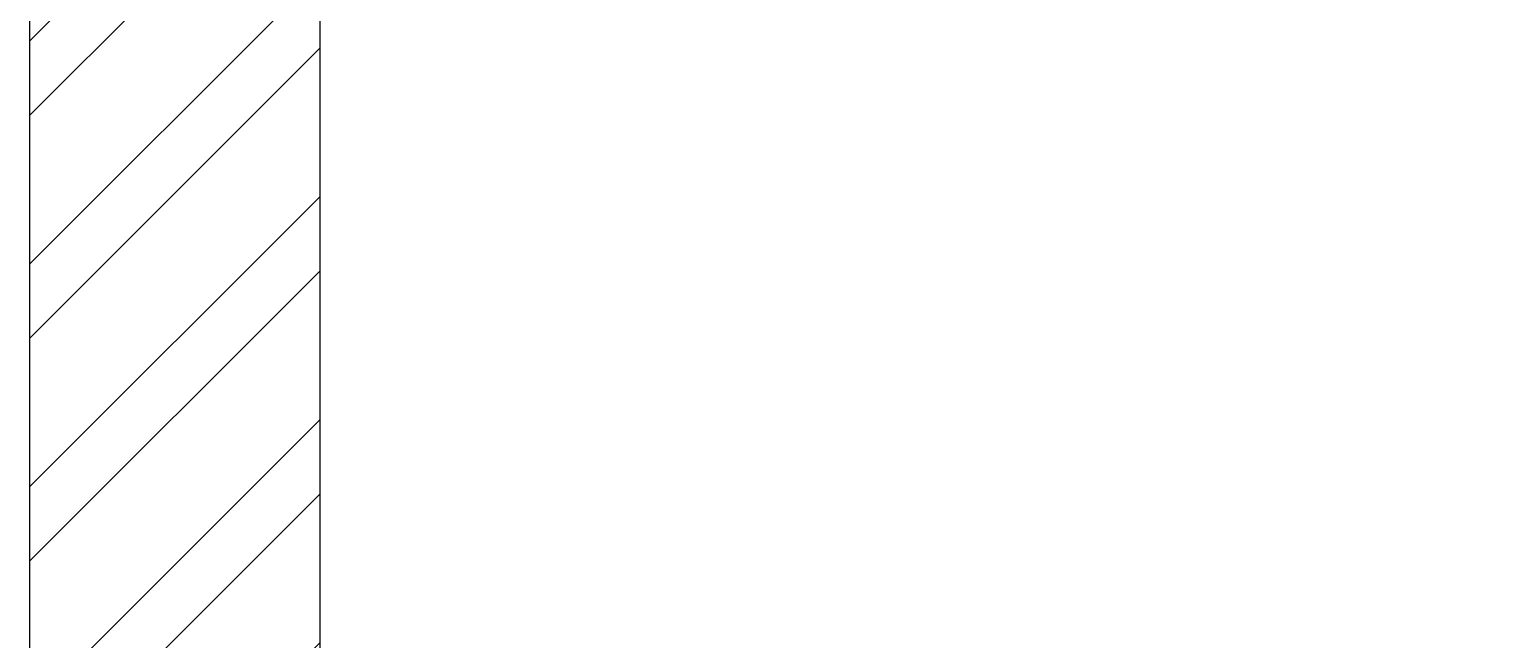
# Model space of a CAD drawing. Header units: feet. Extents: x 6593915 to 6601502, y -5290425 to -5274384.
# Drawn here: x 6593915 to 6595086, y -5278371 to -5277888 of the extents above; entities that cross this region are included whole.
import ezdxf

# ---------------------------------------------------------------- set-up
doc = ezdxf.new("R2010")
doc.units = ezdxf.units.FT
doc.header["$LTSCALE"] = 33
doc.header["$MEASUREMENT"] = 0
doc.layers.add('A-WALL', color=1, linetype='Continuous')
doc.layers.add('LENS-DIM', color=252, linetype='Continuous', lineweight=5)
doc.layers.add('LN-HATCH', color=251, linetype='Continuous', lineweight=0)

# ---------------------------------------------------------------- blocks, each defined once
blk = doc.blocks.new('A$C637765b9')
at = {"layer": 'LN-HATCH'}
h = blk.add_hatch(dxfattribs=at)
h.set_pattern_fill('ANSI32', color=256, scale=333, angle=180)
h.set_pattern_definition([(225, (-6861765.750480765, 5279360.118186063), (88.29995930067012, -88.29995930067015), []), (225, (-6861824.617120199, 5279360.118186063), (88.29995930067012, -88.29995930067015), [])])
h.paths.add_polyline_path([(2735.262620315887, -10118.32724803965), (2735.262620315887, -9968.327248039655), (1380.262620315887, -9968.327248039655), (1380.262620315887, -10118.32724803965)], flags=17)
h.paths.add_polyline_path([(5527.262620315887, 3551.672751960345), (5527.262620315887, 1399.672751960344), (4980.262620315887, 1399.672751960344), (4980.262620315887, 1249.672751960344), (5527.262620315887, 1249.672751960344), (5527.262620315887, -1616.327248039655), (5477.262620315887, -1616.327248039655), (5477.262620315887, -2096.327248039655), (5527.262620315887, -2096.327248039655), (5527.262620315887, -9949.327248039655), (5147.262620315887, -9949.327248039655), (5147.262620315887, -10118.32724803779), (5807.262620315887, -10118.32724803779), (5807.262620315887, -1896.327248039655), (5807.262620315887, 4975.672751960344), (-1779.737379684113, 4975.672751960344), (-1779.737379684113, -10118.32724803965), (-1324.737379684113, -10118.32724803965), (-1324.737379684113, -9968.327248039655), (-1549.737379684113, -9968.327248039655), (-1549.737379684113, -2183.327248039656), (-1499.737379684113, -2183.327248039656), (-1499.737379684113, -1703.327248039655), (-1549.737379684113, -1703.327248039655), (-1549.737379684113, 4745.672751960344), (5527.262620315887, 4745.672751960344), (5527.262620315887, 3749.672751960345), (3681.262620315887, 3749.672751960345), (3681.262620316819, 1249.672751960344), (3844.262620315888, 1249.672751961276), (3844.262620315888, 3551.672751960345)])
at = {"layer": 'A-WALL'}
for points in [[(5807.262620315887, -10118.32724803779), (5807.262620315887, -1896.327248039655), (5807.262620315887, 4975.672751960344), (-1779.737379684113, 4975.672751960344), (-1779.737379684113, -10118.32724803965)], [(-1549.737379684113, -138.3272480396554), (-1549.737379684113, 4745.672751960344), (5527.262620315887, 4745.672751960344), (5527.262620315887, 3749.672751960345), (3681.262620315887, 3749.672751960345), (3681.262620315887, 1249.672751960344)]]:
    blk.add_lwpolyline(points, dxfattribs=at)

msp = doc.modelspace()

# ---------------------------------------------------------------- block references
at = {"layer": 'LENS-DIM', "color": 2}
msp.add_blockref('A$C637765b9', (6595694.851757979, -5279360.118186063), dxfattribs=at)

doc.saveas('drawing.dxf')
